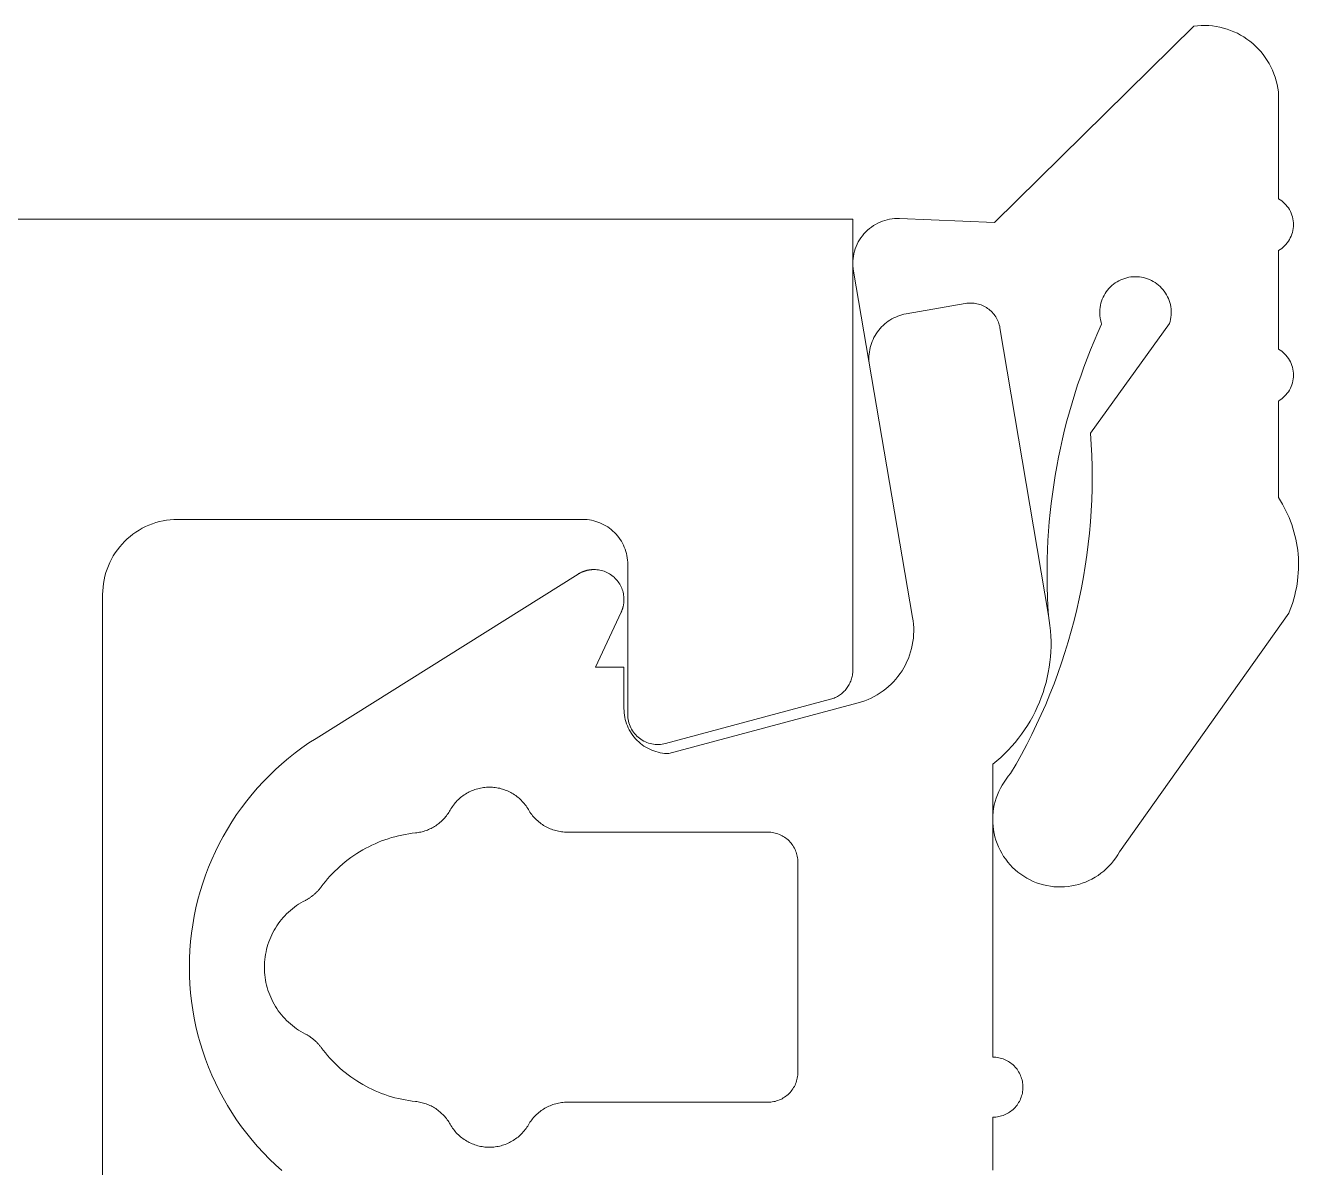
# Model space of a CAD drawing. Header units: centimetres. Extents: x 16433 to 114398, y -50094 to -12305.
# Drawn here: x 66730.488 to 66731.337, y -38603.289 to -38602.528 of the extents above; entities that cross this region are included whole.
import ezdxf

# ---------------------------------------------------------------- set-up
doc = ezdxf.new("R2010")
doc.units = ezdxf.units.CM
doc.header["$LTSCALE"] = 0.5
doc.layers.get('0').update_dxf_attribs({"linetype": 'CONTINUOUS'})
doc.layers.add('0-Coupe A.3', color=7, linetype='CONTINUOUS')

# ---------------------------------------------------------------- blocks, each defined once
blk = doc.blocks.new('Groupe-369-1')
at = {"color": 7, "linetype": 'Continuous', "lineweight": 5}
for points in [[(10405.46465, -46993.84793, 0), (10405.24136, -46992.66889, 0), (10405.53664, -46992.61297, 0), (10405.53745, -46992.61283, 0), (10405.53826, -46992.61273, 0), (10405.53907, -46992.61266, 0), (10405.53989, -46992.61262, 0), (10405.54071, -46992.61262, 0), (10405.54153, -46992.61265, 0), (10405.54234, -46992.61272, 0), (10405.54315, -46992.61281, 0), (10405.54396, -46992.61294, 0), (10405.54476, -46992.61311, 0), (10405.54556, -46992.6133, 0), (10405.54634, -46992.61353, 0), (10405.54712, -46992.61379, 0), (10405.54788, -46992.61409, 0), (10405.54863, -46992.61441, 0), (10405.54937, -46992.61476, 0), (10405.55009, -46992.61515, 0), (10405.5508, -46992.61556, 0), (10405.55149, -46992.616, 0), (10405.55216, -46992.61647, 0), (10405.55281, -46992.61696, 0), (10405.55344, -46992.61749, 0), (10405.55405, -46992.61803, 0), (10405.55463, -46992.61861, 0), (10405.55519, -46992.6192, 0), (10405.55573, -46992.61982, 0), (10405.55624, -46992.62046, 0), (10405.55672, -46992.62112, 0), (10405.55718, -46992.6218, 0), (10405.55761, -46992.62249, 0), (10405.55801, -46992.62321, 0), (10405.55838, -46992.62394, 0), (10405.60781, -46992.72653, 0), (10405.60827, -46992.72758, 0), (10405.60868, -46992.72865, 0), (10405.60903, -46992.72974, 0), (10405.60931, -46992.73085, 0), (10405.60953, -46992.73197, 0), (10405.60968, -46992.73311, 0), (10405.60977, -46992.73425, 0), (10405.60979, -46992.7354, 0), (10405.60974, -46992.73654, 0), (10405.60964, -46992.73768, 0), (10405.60946, -46992.73881, 0), (10405.60922, -46992.73993, 0), (10405.60892, -46992.74104, 0), (10405.60856, -46992.74212, 0), (10405.60813, -46992.74319, 0), (10405.60764, -46992.74422, 0), (10405.6071, -46992.74523, 0), (10405.6065, -46992.7462, 0), (10405.60584, -46992.74714, 0), (10405.60513, -46992.74804, 0), (10405.60437, -46992.7489, 0), (10405.60357, -46992.74971, 0), (10405.60271, -46992.75048, 0), (10405.60182, -46992.75119, 0), (10405.60088, -46992.75185, 0), (10405.59991, -46992.75246, 0), (10405.59891, -46992.75301, 0), (10405.59788, -46992.7535, 0), (10405.59682, -46992.75394, 0), (10405.59573, -46992.75431, 0), (10405.59463, -46992.75462, 0), (10405.59351, -46992.75486, 0), (10405.49526, -46992.77347, 0), (10405.49382, -46992.77378, 0), (10405.49239, -46992.77416, 0), (10405.49099, -46992.77461, 0), (10405.48961, -46992.77513, 0), (10405.48826, -46992.77571, 0), (10405.48694, -46992.77636, 0), (10405.48565, -46992.77707, 0), (10405.4844, -46992.77785, 0), (10405.48319, -46992.77869, 0), (10405.48202, -46992.77958, 0), (10405.4809, -46992.78053, 0), (10405.47982, -46992.78154, 0), (10405.4788, -46992.7826, 0), (10405.47782, -46992.7837, 0), (10405.47691, -46992.78485, 0), (10405.47605, -46992.78605, 0), (10405.47525, -46992.78729, 0), (10405.47451, -46992.78856, 0), (10405.47384, -46992.78987, 0), (10405.47323, -46992.79121, 0), (10405.47269, -46992.79258, 0), (10405.47221, -46992.79397, 0), (10405.47181, -46992.79539, 0), (10405.47147, -46992.79682, 0), (10405.47121, -46992.79827, 0), (10405.47101, -46992.79973, 0), (10405.47089, -46992.8012, 0), (10405.47084, -46992.80267, 0), (10405.47086, -46992.80414, 0), (10405.47096, -46992.80561, 0), (10405.47112, -46992.80708, 0), (10405.47136, -46992.80853, 0), (10405.5216, -46993.07381, 0), (10405.52212, -46993.07621, 0), (10405.52275, -46993.07858, 0), (10405.5235, -46993.08092, 0), (10405.52436, -46993.08322, 0), (10405.52533, -46993.08547, 0), (10405.52642, -46993.08767, 0), (10405.52761, -46993.08982, 0), (10405.5289, -46993.09191, 0), (10405.5303, -46993.09392, 0), (10405.53179, -46993.09587, 0), (10405.53337, -46993.09775, 0), (10405.53505, -46993.09954, 0), (10405.53681, -46993.10125, 0), (10405.53866, -46993.10287, 0), (10405.54058, -46993.10439, 0), (10405.54257, -46993.10583, 0), (10405.54463, -46993.10716, 0), (10405.54675, -46993.10839, 0), (10405.54894, -46993.10951, 0), (10405.55117, -46993.11053, 0), (10405.55345, -46993.11143, 0), (10405.55578, -46993.11222, 0), (10405.55813, -46993.1129, 0), (10405.56052, -46993.11346, 0), (10405.56294, -46993.1139, 0), (10405.56537, -46993.11422, 0), (10405.56782, -46993.11442, 0), (10405.57027, -46993.11451, 0), (10405.57272, -46993.11447, 0), (10405.57517, -46993.11431, 0), (10405.57761, -46993.11403, 0), (10405.58003, -46993.11364, 0), (10405.97496, -46993.03885, 0)], [(10405.47643, -46992.49165, 0), (10405.29414, -46992.55903, 0), (10405.29323, -46992.5594, 0), (10405.29234, -46992.55982, 0), (10405.29147, -46992.56027, 0), (10405.29062, -46992.56077, 0), (10405.2898, -46992.56131, 0), (10405.28901, -46992.56189, 0), (10405.28825, -46992.56251, 0), (10405.28752, -46992.56316, 0), (10405.28682, -46992.56385, 0), (10405.28615, -46992.56458, 0), (10405.28553, -46992.56533, 0), (10405.28494, -46992.56612, 0), (10405.28439, -46992.56693, 0), (10405.28388, -46992.56777, 0), (10405.28341, -46992.56863, 0), (10405.28298, -46992.56951, 0), (10405.2826, -46992.57042, 0), (10405.28226, -46992.57134, 0), (10405.28197, -46992.57228, 0), (10405.28173, -46992.57323, 0), (10405.28153, -46992.57419, 0), (10405.28138, -46992.57516, 0), (10405.28128, -46992.57614, 0), (10405.28122, -46992.57712, 0), (10405.28122, -46992.5781, 0), (10405.28126, -46992.57908, 0), (10405.28135, -46992.58006, 0), (10405.28149, -46992.58103, 0), (10405.28167, -46992.58199, 0), (10405.2819, -46992.58295, 0), (10405.28218, -46992.58389, 0), (10405.28251, -46992.58481, 0), (10405.29666, -46992.62224, 0), (10405.29721, -46992.62358, 0), (10405.29782, -46992.62489, 0), (10405.29849, -46992.62618, 0), (10405.29923, -46992.62743, 0), (10405.30002, -46992.62864, 0), (10405.30087, -46992.62981, 0), (10405.30178, -46992.63094, 0), (10405.30274, -46992.63203, 0), (10405.30375, -46992.63307, 0), (10405.30481, -46992.63406, 0), (10405.30591, -46992.63499, 0), (10405.30706, -46992.63587, 0), (10405.30826, -46992.6367, 0), (10405.30949, -46992.63746, 0), (10405.31075, -46992.63817, 0), (10405.31205, -46992.63881, 0), (10405.31338, -46992.63939, 0), (10405.31473, -46992.63991, 0), (10405.31611, -46992.64036, 0), (10405.31751, -46992.64074, 0), (10405.31892, -46992.64105, 0), (10405.32035, -46992.6413, 0), (10405.32179, -46992.64148, 0), (10405.32324, -46992.64158, 0), (10405.32468, -46992.64162, 0), (10405.32613, -46992.64159, 0), (10405.32758, -46992.64148, 0), (10405.32902, -46992.64131, 0), (10405.33045, -46992.64107, 0), (10405.33186, -46992.64076, 0), (10405.33326, -46992.64038, 0), (10405.33464, -46992.63993, 0)]]:
    blk.add_polyline3d(points, dxfattribs=at)
at = {"color": 9, "linetype": 'Continuous', "lineweight": 5, "true_color": 0xbbbbbb}
for points in [[(10405.27026, -46992.44857, 0), (10405.35197, -46992.48661, 0), (10405.35913, -46992.48477, 0), (10405.36633, -46992.48306, 0), (10405.37355, -46992.48149, 0), (10405.38081, -46992.48006, 0), (10405.38809, -46992.47877, 0), (10405.3954, -46992.47762, 0), (10405.40272, -46992.4766, 0), (10405.41007, -46992.47573, 0), (10405.41743, -46992.475, 0), (10405.4248, -46992.4744, 0), (10405.43218, -46992.47395, 0), (10405.43957, -46992.47364, 0), (10405.44696, -46992.47347, 0), (10405.45436, -46992.47344, 0), (10405.46175, -46992.47355, 0), (10405.46915, -46992.4738, 0), (10405.47653, -46992.47419, 0), (10405.48391, -46992.47472, 0), (10405.49127, -46992.4754, 0), (10405.49862, -46992.47621, 0), (10405.50596, -46992.47717, 0), (10405.51327, -46992.47826, 0), (10405.52056, -46992.47949, 0), (10405.52783, -46992.48086, 0), (10405.53507, -46992.48237, 0), (10405.54228, -46992.48402, 0), (10405.54946, -46992.4858, 0), (10405.5566, -46992.48772, 0), (10405.56371, -46992.48978, 0), (10405.57077, -46992.49197, 0), (10405.57779, -46992.49429, 0), (10405.58477, -46992.49675, 0), (10405.58682, -46992.49796, 0), (10405.58893, -46992.49906, 0), (10405.5911, -46992.50005, 0), (10405.59332, -46992.50092, 0), (10405.59558, -46992.50167, 0), (10405.59788, -46992.50231, 0), (10405.6002, -46992.50281, 0), (10405.60255, -46992.5032, 0), (10405.60492, -46992.50346, 0), (10405.6073, -46992.50359, 0), (10405.60968, -46992.5036, 0), (10405.61206, -46992.50348, 0), (10405.61444, -46992.50324, 0), (10405.61679, -46992.50287, 0), (10405.61912, -46992.50238, 0), (10405.62142, -46992.50176, 0), (10405.62369, -46992.50102, 0), (10405.62591, -46992.50017, 0), (10405.62809, -46992.4992, 0), (10405.63021, -46992.49811, 0), (10405.63227, -46992.49691, 0), (10405.63426, -46992.49561, 0), (10405.63618, -46992.4942, 0), (10405.63803, -46992.49269, 0), (10405.63979, -46992.49109, 0), (10405.64147, -46992.48939, 0), (10405.64305, -46992.48761, 0), (10405.64454, -46992.48575, 0), (10405.64592, -46992.48381, 0), (10405.6472, -46992.4818, 0), (10405.64838, -46992.47973, 0), (10405.64944, -46992.4776, 0), (10405.65038, -46992.47541, 0), (10405.65121, -46992.47318, 0), (10405.65193, -46992.4709, 0), (10405.65251, -46992.46859, 0), (10405.65298, -46992.46626, 0), (10405.65332, -46992.4639, 0), (10405.65354, -46992.46153, 0), (10405.65363, -46992.45914, 0), (10405.65359, -46992.45676, 0), (10405.65343, -46992.45439, 0), (10405.65314, -46992.45202, 0), (10405.65273, -46992.44967, 0), (10405.6522, -46992.44735, 0), (10405.65154, -46992.44506, 0), (10405.65076, -46992.44281, 0), (10405.64986, -46992.4406, 0), (10405.64885, -46992.43844, 0), (10405.64773, -46992.43634, 0), (10405.64649, -46992.43431, 0), (10405.64515, -46992.43234, 0), (10405.64371, -46992.43044, 0), (10405.64217, -46992.42862, 0), (10405.64053, -46992.42689, 0), (10405.63881, -46992.42525, 0), (10405.637, -46992.4237, 0), (10405.63511, -46992.42224, 0), (10405.63314, -46992.42089, 0), (10405.63111, -46992.41965, 0), (10405.62902, -46992.41852, 0), (10405.62686, -46992.41749, 0), (10405.62466, -46992.41659, 0), (10405.62241, -46992.4158, 0), (10405.44515, -46992.33455, 0), (10405.44268, -46992.33405, 0), (10405.44021, -46992.33363, 0), (10405.43772, -46992.33328, 0), (10405.43522, -46992.33301, 0), (10405.43271, -46992.33282, 0), (10405.4302, -46992.3327, 0), (10405.42769, -46992.33266, 0), (10405.42517, -46992.3327, 0), (10405.42266, -46992.33281, 0), (10405.42016, -46992.33301, 0), (10405.41766, -46992.33327, 0), (10405.41517, -46992.33362, 0), (10405.41269, -46992.33404, 0), (10405.41023, -46992.33454, 0), (10405.40778, -46992.33511, 0), (10405.40535, -46992.33576, 0), (10405.40294, -46992.33648, 0), (10405.40056, -46992.33728, 0), (10405.3982, -46992.33814, 0), (10405.39587, -46992.33908, 0), (10405.39357, -46992.3401, 0), (10405.3913, -46992.34118, 0), (10405.38907, -46992.34233, 0), (10405.38687, -46992.34355, 0), (10405.38471, -46992.34483, 0), (10405.38259, -46992.34618, 0), (10405.38051, -46992.3476, 0), (10405.37848, -46992.34908, 0), (10405.37649, -46992.35062, 0), (10405.37455, -46992.35222, 0), (10405.37267, -46992.35388, 0), (10405.37083, -46992.35559, 0), (10405.30756, -46992.36758, 0), (10405.30667, -46992.36662, 0), (10405.30573, -46992.36572, 0), (10405.30472, -46992.36488, 0), (10405.30367, -46992.36411, 0), (10405.30256, -46992.36341, 0), (10405.30141, -46992.36278, 0), (10405.30023, -46992.36223, 0), (10405.299, -46992.36175, 0), (10405.29776, -46992.36136, 0), (10405.29648, -46992.36105, 0), (10405.29519, -46992.36083, 0), (10405.29389, -46992.36069, 0), (10405.29259, -46992.36064, 0), (10405.29128, -46992.36067, 0), (10405.28997, -46992.36078, 0), (10405.28868, -46992.36098, 0), (10405.2874, -46992.36127, 0), (10405.28615, -46992.36164, 0), (10405.28492, -46992.36209, 0), (10405.28372, -46992.36262, 0), (10405.28256, -46992.36322, 0), (10405.28144, -46992.36391, 0), (10405.28037, -46992.36466, 0), (10405.27935, -46992.36548, 0), (10405.27839, -46992.36637, 0), (10405.27749, -46992.36731, 0), (10405.27665, -46992.36832, 0), (10405.27588, -46992.36937, 0), (10405.27518, -46992.37048, 0), (10405.27455, -46992.37163, 0), (10405.274, -46992.37281, 0), (10405.27352, -46992.37403, 0), (10405.20908, -46992.38625, 0), (10405.20819, -46992.38529, 0), (10405.20725, -46992.38438, 0), (10405.20624, -46992.38354, 0), (10405.20519, -46992.38277, 0), (10405.20408, -46992.38207, 0), (10405.20293, -46992.38144, 0), (10405.20175, -46992.38089, 0), (10405.20052, -46992.38042, 0), (10405.19928, -46992.38003, 0), (10405.198, -46992.37972, 0), (10405.19671, -46992.3795, 0), (10405.19541, -46992.37936, 0), (10405.19411, -46992.3793, 0), (10405.1928, -46992.37933, 0), (10405.19149, -46992.37945, 0), (10405.1902, -46992.37965, 0), (10405.18892, -46992.37994, 0), (10405.18767, -46992.3803, 0), (10405.18644, -46992.38075, 0), (10405.18524, -46992.38128, 0), (10405.18408, -46992.38189, 0), (10405.18296, -46992.38257, 0), (10405.18189, -46992.38332, 0), (10405.18087, -46992.38414, 0), (10405.17991, -46992.38503, 0), (10405.17901, -46992.38598, 0), (10405.17817, -46992.38698, 0), (10405.1774, -46992.38804, 0), (10405.1767, -46992.38914, 0), (10405.17607, -46992.39029, 0), (10405.17552, -46992.39148, 0), (10405.17505, -46992.3927, 0), (10405.10506, -46992.40596, 0), (10405.10271, -46992.40676, 0), (10405.1004, -46992.40768, 0), (10405.09814, -46992.40871, 0), (10405.09594, -46992.40985, 0), (10405.0938, -46992.41109, 0), (10405.09171, -46992.41245, 0), (10405.0897, -46992.4139, 0), (10405.08777, -46992.41545, 0), (10405.08591, -46992.4171, 0), (10405.08414, -46992.41883, 0), (10405.08245, -46992.42065, 0), (10405.08086, -46992.42256, 0), (10405.07936, -46992.42454, 0), (10405.07797, -46992.42659, 0), (10405.07668, -46992.42871, 0), (10405.07549, -46992.43089, 0), (10405.07441, -46992.43312, 0), (10405.07345, -46992.43541, 0), (10405.0726, -46992.43774, 0), (10405.07187, -46992.44011, 0), (10405.07125, -46992.44252, 0), (10405.07076, -46992.44495, 0), (10405.07039, -46992.4474, 0), (10405.07014, -46992.44987, 0), (10405.07001, -46992.45235, 0), (10405.07, -46992.45483, 0), (10405.07012, -46992.45731, 0), (10405.07036, -46992.45978, 0), (10405.07073, -46992.46223, 0), (10405.07121, -46992.46467, 0), (10405.07182, -46992.46707, 0), (10405.07254, -46992.46945, 0), (10405.22592, -46992.57577, 0), (10405.23505, -46992.63829, 0), (10405.23534, -46992.63994, 0), (10405.23571, -46992.64157, 0), (10405.23618, -46992.64317, 0), (10405.23674, -46992.64475, 0), (10405.23738, -46992.64629, 0), (10405.23811, -46992.64779, 0), (10405.23892, -46992.64925, 0), (10405.23982, -46992.65066, 0), (10405.24078, -46992.65203, 0), (10405.24183, -46992.65333, 0), (10405.24294, -46992.65458, 0), (10405.24412, -46992.65576, 0), (10405.24537, -46992.65687, 0), (10405.24667, -46992.65791, 0), (10405.24803, -46992.65888, 0), (10405.24945, -46992.65977, 0), (10405.25091, -46992.66059, 0), (10405.25241, -46992.66131, 0), (10405.25395, -46992.66196, 0), (10405.25553, -46992.66251, 0), (10405.25713, -46992.66298, 0), (10405.25876, -46992.66336, 0), (10405.26041, -46992.66365, 0), (10405.26207, -46992.66384, 0), (10405.26373, -46992.66394, 0), (10405.26541, -46992.66395, 0), (10405.26707, -46992.66387, 0), (10405.26874, -46992.66369, 0), (10405.27038, -46992.66342, 0), (10405.27202, -46992.66306, 0), (10405.27363, -46992.66261, 0), (10405.27521, -46992.66207, 0), (10405.49462, -46992.58034, 0), (10405.49681, -46992.57957, 0), (10405.49903, -46992.5789, 0), (10405.50128, -46992.57834, 0), (10405.50355, -46992.57788, 0), (10405.50584, -46992.57753, 0), (10405.50814, -46992.57728, 0), (10405.51046, -46992.57714, 0), (10405.51278, -46992.57711, 0), (10405.51509, -46992.57718, 0), (10405.5174, -46992.57736, 0), (10405.5197, -46992.57765, 0), (10405.52199, -46992.57805, 0), (10405.52425, -46992.57855, 0), (10405.52649, -46992.57916, 0), (10405.52869, -46992.57986, 0), (10405.53087, -46992.58067, 0), (10405.533, -46992.58158, 0), (10405.53508, -46992.58259, 0), (10405.53712, -46992.58369, 0), (10405.53911, -46992.58489, 0), (10405.54104, -46992.58618, 0), (10405.5429, -46992.58755, 0), (10405.5447, -46992.58901, 0), (10405.54643, -46992.59055, 0), (10405.54809, -46992.59217, 0), (10405.54967, -46992.59387, 0), (10405.55117, -46992.59564, 0), (10405.55259, -46992.59747, 0), (10405.55392, -46992.59937, 0), (10405.55516, -46992.60133, 0), (10405.55631, -46992.60334, 0), (10405.55736, -46992.6054, 0), (10405.61402, -46992.723, 0), (10405.61425, -46992.72445, 0), (10405.61442, -46992.72592, 0), (10405.61452, -46992.72738, 0), (10405.61454, -46992.72886, 0), (10405.61449, -46992.73033, 0), (10405.61437, -46992.7318, 0), (10405.61417, -46992.73326, 0), (10405.61391, -46992.7347, 0), (10405.61357, -46992.73614, 0), (10405.61317, -46992.73755, 0), (10405.61269, -46992.73895, 0), (10405.61215, -46992.74032, 0), (10405.61154, -46992.74166, 0), (10405.61087, -46992.74297, 0), (10405.61013, -46992.74424, 0), (10405.60933, -46992.74548, 0), (10405.60847, -46992.74667, 0), (10405.60755, -46992.74783, 0), (10405.60658, -46992.74893, 0), (10405.60556, -46992.74999, 0), (10405.60448, -46992.75099, 0), (10405.60336, -46992.75195, 0), (10405.60219, -46992.75284, 0), (10405.60098, -46992.75368, 0), (10405.59973, -46992.75445, 0), (10405.59844, -46992.75517, 0), (10405.59712, -46992.75582, 0), (10405.59576, -46992.7564, 0), (10405.59439, -46992.75692, 0), (10405.59298, -46992.75737, 0), (10405.59156, -46992.75775, 0), (10405.59012, -46992.75806, 0), (10405.56296, -46992.7632, 0), (10405.56649, -46992.78179, 0), (10405.52739, -46992.77185, 0), (10405.52712, -46992.77178, 0), (10405.52686, -46992.77172, 0), (10405.52659, -46992.77166, 0), (10405.52632, -46992.7716, 0), (10405.52606, -46992.77155, 0), (10405.52579, -46992.77151, 0), (10405.52552, -46992.77146, 0), (10405.52525, -46992.77142, 0), (10405.52498, -46992.77139, 0), (10405.52471, -46992.77135, 0), (10405.52444, -46992.77133, 0), (10405.52416, -46992.7713, 0), (10405.52389, -46992.77128, 0), (10405.52362, -46992.77126, 0), (10405.52335, -46992.77125, 0), (10405.52308, -46992.77124, 0), (10405.5228, -46992.77123, 0), (10405.52253, -46992.77123, 0), (10405.52226, -46992.77123, 0), (10405.52199, -46992.77123, 0), (10405.52171, -46992.77124, 0), (10405.52144, -46992.77125, 0), (10405.52117, -46992.77127, 0), (10405.5209, -46992.77129, 0), (10405.52062, -46992.77131, 0), (10405.52035, -46992.77134, 0), (10405.52008, -46992.77137, 0), (10405.51981, -46992.7714, 0), (10405.51954, -46992.77144, 0), (10405.51927, -46992.77148, 0), (10405.519, -46992.77153, 0), (10405.51873, -46992.77158, 0), (10405.51777, -46992.77178, 0), (10405.51683, -46992.77204, 0), (10405.51589, -46992.77234, 0), (10405.51497, -46992.77268, 0), (10405.51407, -46992.77307, 0), (10405.51319, -46992.7735, 0), (10405.51233, -46992.77398, 0), (10405.5115, -46992.7745, 0), (10405.51069, -46992.77505, 0), (10405.50991, -46992.77565, 0), (10405.50916, -46992.77629, 0), (10405.50844, -46992.77696, 0), (10405.50776, -46992.77766, 0), (10405.50711, -46992.7784, 0), (10405.5065, -46992.77917, 0), (10405.50593, -46992.77996, 0), (10405.5054, -46992.78079, 0), (10405.5049, -46992.78164, 0), (10405.50446, -46992.78251, 0), (10405.50405, -46992.7834, 0), (10405.50369, -46992.78432, 0), (10405.50337, -46992.78525, 0), (10405.5031, -46992.78619, 0), (10405.50288, -46992.78715, 0), (10405.5027, -46992.78811, 0), (10405.50257, -46992.78908, 0), (10405.50249, -46992.79006, 0), (10405.50246, -46992.79104, 0), (10405.50247, -46992.79203, 0), (10405.50253, -46992.793, 0), (10405.50265, -46992.79398, 0), (10405.50281, -46992.79495, 0), (10405.50287, -46992.79529, 0), (10405.50295, -46992.79563, 0), (10405.50303, -46992.79597, 0), (10405.50311, -46992.79631, 0), (10405.50321, -46992.79665, 0), (10405.5033, -46992.79699, 0), (10405.50341, -46992.79732, 0), (10405.50352, -46992.79765, 0), (10405.50363, -46992.79798, 0), (10405.50375, -46992.79831, 0), (10405.50388, -46992.79864, 0), (10405.50401, -46992.79896, 0), (10405.50415, -46992.79928, 0), (10405.50429, -46992.7996, 0), (10405.50444, -46992.79992, 0), (10405.5046, -46992.80023, 0), (10405.50476, -46992.80054, 0), (10405.50492, -46992.80085, 0), (10405.50509, -46992.80116, 0), (10405.50527, -46992.80146, 0), (10405.50545, -46992.80176, 0), (10405.50564, -46992.80205, 0), (10405.50583, -46992.80235, 0), (10405.50603, -46992.80264, 0), (10405.50623, -46992.80292, 0), (10405.50644, -46992.8032, 0), (10405.50665, -46992.80348, 0), (10405.50687, -46992.80376, 0), (10405.50709, -46992.80403, 0), (10405.50731, -46992.80429, 0), (10405.50755, -46992.80456, 0), (10405.50778, -46992.80482, 0), (10405.6478, -46992.95604, 0), (10405.65173, -46992.96015, 0), (10405.65579, -46992.96413, 0), (10405.65997, -46992.96799, 0), (10405.66427, -46992.97171, 0), (10405.66868, -46992.97529, 0), (10405.67321, -46992.97873, 0), (10405.67784, -46992.98203, 0), (10405.68258, -46992.98518, 0), (10405.68741, -46992.98818, 0), (10405.69234, -46992.99102, 0), (10405.69735, -46992.99371, 0), (10405.70244, -46992.99623, 0), (10405.70761, -46992.9986, 0), (10405.71286, -46993.0008, 0), (10405.71817, -46993.00283, 0), (10405.72354, -46993.0047, 0), (10405.72897, -46993.00639, 0), (10405.73445, -46993.00791, 0), (10405.73997, -46993.00926, 0), (10405.74554, -46993.01043, 0), (10405.75114, -46993.01143, 0), (10405.75676, -46993.01225, 0), (10405.76241, -46993.01289, 0), (10405.76808, -46993.01335, 0), (10405.77376, -46993.01364, 0), (10405.77945, -46993.01374, 0), (10405.78513, -46993.01366, 0), (10405.79081, -46993.01341, 0), (10405.79648, -46993.01297, 0), (10405.80214, -46993.01236, 0), (10405.80777, -46993.01157, 0), (10405.81337, -46993.0106, 0), (10405.81894, -46993.00945, 0), (10405.82447, -46993.00813, 0), (10405.82996, -46993.00663, 0), (10405.83539, -46993.00497, 0), (10405.84078, -46993.00313, 0), (10405.8461, -46993.00112, 0), (10405.85135, -46992.99894, 0), (10405.85653, -46992.9966, 0), (10405.86164, -46992.9941, 0), (10405.86666, -46992.99144, 0), (10405.8716, -46992.98862, 0), (10405.87645, -46992.98564, 0), (10405.8812, -46992.98252, 0), (10405.88585, -46992.97924, 0), (10405.89039, -46992.97582, 0), (10405.89482, -46992.97226, 0), (10405.89914, -46992.96856, 0), (10405.90334, -46992.96473, 0), (10405.90742, -46992.96076, 0), (10405.91137, -46992.95667, 0), (10405.91518, -46992.95245, 0), (10405.91886, -46992.94812, 0), (10405.92241, -46992.94367, 0), (10405.92581, -46992.93912, 0), (10405.92907, -46992.93445, 0), (10405.93217, -46992.92969, 0), (10405.93513, -46992.92483, 0)], [(10405.84664, -46992.45919, 0), (10405.81195, -46992.46576, 0), (10405.81174, -46992.4648, 0), (10405.81149, -46992.46385, 0), (10405.81119, -46992.46291, 0), (10405.81084, -46992.462, 0), (10405.81045, -46992.46109, 0), (10405.81002, -46992.46021, 0), (10405.80954, -46992.45936, 0), (10405.80903, -46992.45852, 0), (10405.80847, -46992.45771, 0), (10405.80787, -46992.45693, 0), (10405.80724, -46992.45619, 0), (10405.80657, -46992.45547, 0), (10405.80586, -46992.45478, 0), (10405.80512, -46992.45414, 0), (10405.80436, -46992.45353, 0), (10405.80356, -46992.45295, 0), (10405.80273, -46992.45242, 0), (10405.80188, -46992.45193, 0), (10405.80101, -46992.45148, 0), (10405.80012, -46992.45107, 0), (10405.79921, -46992.45071, 0), (10405.79828, -46992.45039, 0), (10405.79733, -46992.45012, 0), (10405.79638, -46992.4499, 0), (10405.79541, -46992.44972, 0), (10405.79444, -46992.44959, 0), (10405.79346, -46992.44951, 0), (10405.79248, -46992.44948, 0), (10405.7915, -46992.4495, 0), (10405.79052, -46992.44956, 0), (10405.78954, -46992.44967, 0), (10405.78857, -46992.44983, 0), (10405.78761, -46992.45004, 0), (10405.78666, -46992.45029, 0), (10405.78573, -46992.45059, 0), (10405.78481, -46992.45093, 0), (10405.78391, -46992.45132, 0), (10405.78303, -46992.45176, 0), (10405.78217, -46992.45223, 0), (10405.78134, -46992.45275, 0), (10405.78053, -46992.45331, 0), (10405.77975, -46992.4539, 0), (10405.779, -46992.45454, 0), (10405.77828, -46992.45521, 0), (10405.7776, -46992.45591, 0), (10405.77695, -46992.45665, 0), (10405.77634, -46992.45742, 0), (10405.77577, -46992.45822, 0), (10405.77524, -46992.45904, 0), (10405.77474, -46992.45989, 0), (10405.77429, -46992.46076, 0), (10405.77389, -46992.46166, 0), (10405.77353, -46992.46257, 0), (10405.77321, -46992.4635, 0), (10405.77294, -46992.46444, 0), (10405.77272, -46992.4654, 0), (10405.77254, -46992.46636, 0), (10405.77241, -46992.46734, 0), (10405.77233, -46992.46831, 0), (10405.7723, -46992.4693, 0), (10405.77231, -46992.47028, 0), (10405.77237, -46992.47126, 0), (10405.77248, -46992.47223, 0), (10405.77264, -46992.4732, 0), (10405.58078, -46992.50954, 0), (10405.5781, -46992.50731, 0), (10405.57536, -46992.50519, 0), (10405.57254, -46992.50315, 0), (10405.56966, -46992.50121, 0), (10405.56671, -46992.49937, 0), (10405.5637, -46992.49763, 0), (10405.56064, -46992.49599, 0), (10405.55752, -46992.49446, 0), (10405.55435, -46992.49303, 0), (10405.55114, -46992.49171, 0), (10405.54788, -46992.4905, 0), (10405.54458, -46992.4894, 0), (10405.54125, -46992.48841, 0), (10405.53789, -46992.48754, 0), (10405.5345, -46992.48678, 0), (10405.53108, -46992.48613, 0), (10405.52765, -46992.4856, 0), (10405.5242, -46992.48519, 0), (10405.52074, -46992.4849, 0), (10405.51726, -46992.48472, 0), (10405.51379, -46992.48465, 0), (10405.51032, -46992.48471, 0), (10405.50684, -46992.48488, 0), (10405.50338, -46992.48517, 0), (10405.49993, -46992.48558, 0), (10405.4965, -46992.4861, 0), (10405.49308, -46992.48674, 0), (10405.48969, -46992.4875, 0), (10405.48632, -46992.48837, 0), (10405.48299, -46992.48935, 0), (10405.47969, -46992.49044, 0), (10405.47643, -46992.49165, 0), (10405.47039, -46992.49318, 0), (10405.46433, -46992.49461, 0), (10405.45824, -46992.49595, 0), (10405.45213, -46992.4972, 0), (10405.44601, -46992.49835, 0), (10405.43987, -46992.4994, 0), (10405.43371, -46992.50036, 0), (10405.42754, -46992.50122, 0), (10405.42135, -46992.50199, 0), (10405.41516, -46992.50266, 0), (10405.40895, -46992.50323, 0), (10405.40274, -46992.50371, 0), (10405.39652, -46992.50409, 0), (10405.39029, -46992.50437, 0), (10405.38406, -46992.50455, 0), (10405.37783, -46992.50464, 0), (10405.3716, -46992.50463, 0), (10405.36537, -46992.50453, 0), (10405.35914, -46992.50433, 0), (10405.35292, -46992.50403, 0), (10405.3467, -46992.50363, 0), (10405.34049, -46992.50314, 0), (10405.33428, -46992.50255, 0), (10405.32809, -46992.50186, 0), (10405.32191, -46992.50108, 0), (10405.31574, -46992.5002, 0), (10405.30958, -46992.49922, 0), (10405.30344, -46992.49815, 0), (10405.29732, -46992.49698, 0), (10405.29122, -46992.49572, 0), (10405.28514, -46992.49436, 0), (10405.27908, -46992.49291, 0), (10405.27783, -46992.49357, 0), (10405.27655, -46992.49416, 0), (10405.27524, -46992.49467, 0), (10405.2739, -46992.4951, 0), (10405.27253, -46992.49545, 0), (10405.27115, -46992.49572, 0), (10405.26975, -46992.49591, 0), (10405.26835, -46992.49601, 0), (10405.26694, -46992.49603, 0), (10405.26553, -46992.49597, 0), (10405.26413, -46992.49583, 0), (10405.26274, -46992.4956, 0), (10405.26137, -46992.49529, 0), (10405.26001, -46992.4949, 0), (10405.25869, -46992.49443, 0), (10405.25739, -46992.49388, 0), (10405.25612, -46992.49326, 0), (10405.2549, -46992.49256, 0), (10405.25372, -46992.4918, 0), (10405.25258, -46992.49096, 0), (10405.2515, -46992.49006, 0), (10405.25047, -46992.4891, 0), (10405.24951, -46992.48807, 0), (10405.2486, -46992.48699, 0), (10405.24776, -46992.48586, 0), (10405.24699, -46992.48469, 0), (10405.24628, -46992.48346, 0), (10405.24566, -46992.4822, 0), (10405.2451, -46992.48091, 0), (10405.24463, -46992.47958, 0), (10405.24423, -46992.47823, 0), (10405.24392, -46992.47686, 0), (10405.24368, -46992.47547, 0), (10405.24353, -46992.47407, 0), (10405.24346, -46992.47266, 0), (10405.24348, -46992.47125, 0), (10405.24358, -46992.46985, 0), (10405.24376, -46992.46845, 0), (10405.24402, -46992.46707, 0), (10405.24437, -46992.4657, 0), (10405.24479, -46992.46436, 0), (10405.24529, -46992.46304, 0), (10405.24587, -46992.46176, 0), (10405.24653, -46992.46051, 0), (10405.24726, -46992.45931, 0), (10405.24805, -46992.45815, 0), (10405.24892, -46992.45703, 0), (10405.24985, -46992.45597, 0), (10405.25084, -46992.45497, 0), (10405.25189, -46992.45403, 0), (10405.25299, -46992.45315, 0), (10405.25414, -46992.45234, 0), (10405.25534, -46992.4516, 0), (10405.25657, -46992.45093, 0), (10405.25785, -46992.45033, 0), (10405.25916, -46992.44981, 0), (10405.2605, -46992.44937, 0), (10405.26186, -46992.44901, 0), (10405.26324, -46992.44873, 0), (10405.26464, -46992.44853, 0), (10405.26604, -46992.44842, 0), (10405.26745, -46992.44839, 0), (10405.26885, -46992.44844, 0), (10405.27026, -46992.44857, 0)], [(10405.75523, -46992.94295, 0), (10405.75496, -46992.94261, 0), (10405.75469, -46992.94227, 0), (10405.75441, -46992.94194, 0), (10405.75412, -46992.94161, 0), (10405.75384, -46992.94128, 0), (10405.75354, -46992.94096, 0), (10405.75325, -46992.94065, 0), (10405.75295, -46992.94033, 0), (10405.75264, -46992.94003, 0), (10405.75233, -46992.93972, 0), (10405.75201, -46992.93942, 0), (10405.7517, -46992.93913, 0), (10405.75137, -46992.93884, 0), (10405.75104, -46992.93855, 0), (10405.75071, -46992.93827, 0), (10405.75038, -46992.938, 0), (10405.75004, -46992.93773, 0), (10405.74969, -46992.93746, 0), (10405.74935, -46992.9372, 0), (10405.749, -46992.93694, 0), (10405.74864, -46992.93669, 0), (10405.74828, -46992.93645, 0), (10405.74792, -46992.93621, 0), (10405.74756, -46992.93597, 0), (10405.74719, -46992.93574, 0), (10405.74682, -46992.93552, 0), (10405.74644, -46992.9353, 0), (10405.74606, -46992.93509, 0), (10405.74568, -46992.93488, 0), (10405.7453, -46992.93468, 0), (10405.74491, -46992.93448, 0), (10405.74452, -46992.93429, 0), (10405.74243, -46992.93325, 0), (10405.74037, -46992.93215, 0), (10405.73833, -46992.93101, 0), (10405.73633, -46992.92981, 0), (10405.73436, -46992.92856, 0), (10405.73242, -46992.92725, 0), (10405.73051, -46992.9259, 0), (10405.72865, -46992.9245, 0), (10405.72681, -46992.92305, 0), (10405.72502, -46992.92156, 0), (10405.72327, -46992.92001, 0), (10405.72155, -46992.91843, 0), (10405.71988, -46992.9168, 0), (10405.71825, -46992.91512, 0), (10405.71667, -46992.91341, 0), (10405.71513, -46992.91165, 0), (10405.71364, -46992.90986, 0), (10405.71219, -46992.90802, 0), (10405.71079, -46992.90615, 0), (10405.70944, -46992.90425, 0), (10405.70814, -46992.90231, 0), (10405.70689, -46992.90034, 0), (10405.7057, -46992.89833, 0), (10405.70455, -46992.8963, 0), (10405.70346, -46992.89423, 0), (10405.70242, -46992.89214, 0), (10405.70144, -46992.89002, 0), (10405.70051, -46992.88788, 0), (10405.69964, -46992.88571, 0), (10405.69883, -46992.88352, 0), (10405.69807, -46992.88131, 0), (10405.69737, -46992.87909, 0), (10405.6971, -46992.87823, 0), (10405.6968, -46992.87739, 0), (10405.69648, -46992.87655, 0), (10405.69613, -46992.87573, 0), (10405.69576, -46992.87491, 0), (10405.69537, -46992.87411, 0), (10405.69495, -46992.87332, 0), (10405.69451, -46992.87254, 0), (10405.69405, -46992.87177, 0), (10405.69356, -46992.87102, 0), (10405.69305, -46992.87028, 0), (10405.69252, -46992.86956, 0), (10405.69197, -46992.86886, 0), (10405.69139, -46992.86817, 0), (10405.6908, -46992.8675, 0), (10405.69019, -46992.86685, 0), (10405.68955, -46992.86621, 0), (10405.6889, -46992.8656, 0), (10405.68823, -46992.865, 0), (10405.68755, -46992.86443, 0), (10405.68684, -46992.86387, 0), (10405.68612, -46992.86334, 0), (10405.68539, -46992.86283, 0), (10405.68464, -46992.86234, 0), (10405.68387, -46992.86188, 0), (10405.68309, -46992.86143, 0), (10405.6823, -46992.86101, 0), (10405.6815, -46992.86062, 0), (10405.68069, -46992.86024, 0), (10405.67986, -46992.8599, 0), (10405.67903, -46992.85957, 0), (10405.67818, -46992.85928, 0), (10405.67724, -46992.85895, 0), (10405.67632, -46992.85858, 0), (10405.67541, -46992.85819, 0), (10405.67451, -46992.85777, 0), (10405.67362, -46992.85731, 0), (10405.67275, -46992.85683, 0), (10405.6719, -46992.85632, 0), (10405.67107, -46992.85578, 0), (10405.67025, -46992.85522, 0), (10405.66945, -46992.85463, 0), (10405.66867, -46992.85401, 0), (10405.66792, -46992.85337, 0), (10405.66718, -46992.8527, 0), (10405.66647, -46992.85201, 0), (10405.66578, -46992.85129, 0), (10405.66512, -46992.85055, 0), (10405.66448, -46992.84979, 0), (10405.66386, -46992.84901, 0), (10405.66327, -46992.84821, 0), (10405.66271, -46992.84739, 0), (10405.66218, -46992.84655, 0), (10405.66167, -46992.8457, 0), (10405.66119, -46992.84483, 0), (10405.66074, -46992.84394, 0), (10405.66032, -46992.84304, 0), (10405.65993, -46992.84213, 0), (10405.65958, -46992.8412, 0), (10405.65925, -46992.84026, 0), (10405.65895, -46992.83932, 0), (10405.65869, -46992.83836, 0), (10405.65845, -46992.83739, 0), (10405.65825, -46992.83642, 0), (10405.65809, -46992.83545, 0), (10405.65795, -46992.83448, 0), (10405.65785, -46992.8335, 0), (10405.65778, -46992.83252, 0), (10405.65774, -46992.83154, 0), (10405.65773, -46992.83056, 0), (10405.65775, -46992.82958, 0), (10405.65781, -46992.8286, 0), (10405.6579, -46992.82762, 0), (10405.65802, -46992.82665, 0), (10405.65817, -46992.82568, 0), (10405.65836, -46992.82471, 0), (10405.65858, -46992.82376, 0), (10405.65882, -46992.82281, 0), (10405.6591, -46992.82186, 0), (10405.65941, -46992.82093, 0), (10405.65975, -46992.82001, 0), (10405.66012, -46992.8191, 0), (10405.66052, -46992.8182, 0), (10405.66094, -46992.81732, 0), (10405.6614, -46992.81645, 0), (10405.66189, -46992.8156, 0), (10405.6624, -46992.81476, 0), (10405.66294, -46992.81394, 0), (10405.6635, -46992.81314, 0), (10405.6641, -46992.81236, 0), (10405.66471, -46992.81159, 0), (10405.66536, -46992.81085, 0), (10405.66602, -46992.81013, 0), (10405.66671, -46992.80943, 0), (10405.66742, -46992.80875, 0), (10405.66816, -46992.8081, 0), (10405.66889, -46992.80745, 0), (10405.6696, -46992.80677, 0), (10405.67029, -46992.80607, 0), (10405.67096, -46992.80535, 0), (10405.6716, -46992.80461, 0), (10405.67222, -46992.80385, 0), (10405.67281, -46992.80306, 0), (10405.67337, -46992.80226, 0), (10405.67391, -46992.80144, 0), (10405.67443, -46992.8006, 0), (10405.67491, -46992.79975, 0), (10405.67537, -46992.79888, 0), (10405.67579, -46992.798, 0), (10405.67619, -46992.7971, 0), (10405.67656, -46992.79619, 0), (10405.6769, -46992.79527, 0), (10405.67721, -46992.79434, 0), (10405.67749, -46992.7934, 0), (10405.67774, -46992.79245, 0), (10405.67795, -46992.79149, 0), (10405.67814, -46992.79052, 0), (10405.67829, -46992.78955, 0), (10405.67841, -46992.78858, 0), (10405.6785, -46992.7876, 0), (10405.67856, -46992.78662, 0), (10405.67858, -46992.78564, 0), (10405.67858, -46992.78466, 0), (10405.67854, -46992.78368, 0), (10405.67846, -46992.7827, 0), (10405.67836, -46992.78172, 0), (10405.67823, -46992.78075, 0), (10405.67806, -46992.77978, 0), (10405.6532, -46992.64849, 0), (10405.65304, -46992.64752, 0), (10405.65292, -46992.64654, 0), (10405.65286, -46992.64556, 0), (10405.65285, -46992.64458, 0), (10405.65288, -46992.6436, 0), (10405.65296, -46992.64262, 0), (10405.65309, -46992.64165, 0), (10405.65327, -46992.64068, 0), (10405.65349, -46992.63973, 0), (10405.65376, -46992.63879, 0), (10405.65408, -46992.63786, 0), (10405.65444, -46992.63694, 0), (10405.65485, -46992.63605, 0), (10405.65529, -46992.63518, 0), (10405.65579, -46992.63433, 0), (10405.65632, -46992.6335, 0), (10405.65689, -46992.63271, 0), (10405.6575, -46992.63194, 0), (10405.65815, -46992.6312, 0), (10405.65883, -46992.6305, 0), (10405.65955, -46992.62982, 0), (10405.6603, -46992.62919, 0), (10405.66108, -46992.62859, 0), (10405.66189, -46992.62804, 0), (10405.66272, -46992.62752, 0), (10405.66358, -46992.62704, 0), (10405.66446, -46992.62661, 0), (10405.66536, -46992.62622, 0), (10405.66628, -46992.62587, 0), (10405.66722, -46992.62558, 0), (10405.66816, -46992.62532, 0), (10405.66912, -46992.62512, 0), (10405.80668, -46992.59907, 0), (10405.80765, -46992.59891, 0), (10405.80862, -46992.5988, 0), (10405.8096, -46992.59873, 0), (10405.81058, -46992.59872, 0), (10405.81157, -46992.59875, 0), (10405.81254, -46992.59883, 0), (10405.81352, -46992.59896, 0), (10405.81448, -46992.59914, 0), (10405.81544, -46992.59936, 0), (10405.81638, -46992.59963, 0), (10405.81731, -46992.59995, 0), (10405.81822, -46992.60031, 0), (10405.81912, -46992.60072, 0), (10405.81999, -46992.60117, 0), (10405.82084, -46992.60166, 0), (10405.82166, -46992.60219, 0), (10405.82246, -46992.60276, 0), (10405.82323, -46992.60337, 0), (10405.82397, -46992.60402, 0), (10405.82467, -46992.60471, 0), (10405.82534, -46992.60542, 0), (10405.82598, -46992.60617, 0), (10405.82657, -46992.60695, 0), (10405.82713, -46992.60776, 0), (10405.82765, -46992.60859, 0), (10405.82813, -46992.60945, 0), (10405.82856, -46992.61033, 0), (10405.82895, -46992.61123, 0), (10405.82929, -46992.61215, 0), (10405.82959, -46992.61309, 0), (10405.82985, -46992.61404, 0), (10405.83005, -46992.615, 0), (10405.85492, -46992.74629, 0), (10405.85511, -46992.74725, 0), (10405.85534, -46992.74821, 0), (10405.85561, -46992.74915, 0), (10405.8559, -46992.75009, 0), (10405.85622, -46992.75102, 0), (10405.85657, -46992.75193, 0), (10405.85695, -46992.75284, 0), (10405.85737, -46992.75373, 0), (10405.85781, -46992.75461, 0), (10405.85827, -46992.75547, 0), (10405.85877, -46992.75631, 0), (10405.8593, -46992.75714, 0), (10405.85985, -46992.75796, 0), (10405.86042, -46992.75875, 0), (10405.86103, -46992.75953, 0), (10405.86166, -46992.76028, 0), (10405.86231, -46992.76101, 0), (10405.86298, -46992.76173, 0), (10405.86368, -46992.76241, 0), (10405.86441, -46992.76308, 0), (10405.86515, -46992.76372, 0), (10405.86591, -46992.76434, 0), (10405.86669, -46992.76493, 0), (10405.8675, -46992.7655, 0), (10405.86832, -46992.76604, 0), (10405.86915, -46992.76655, 0), (10405.87001, -46992.76703, 0), (10405.87088, -46992.76749, 0), (10405.87176, -46992.76792, 0), (10405.87266, -46992.76832, 0), (10405.87357, -46992.76869, 0), (10405.87449, -46992.76903, 0), (10405.87541, -46992.76936, 0), (10405.87632, -46992.76973, 0), (10405.87722, -46992.77013, 0), (10405.8781, -46992.77056, 0), (10405.87897, -46992.77102, 0), (10405.87982, -46992.7715, 0), (10405.88066, -46992.77201, 0), (10405.88148, -46992.77255, 0), (10405.88228, -46992.77312, 0), (10405.88307, -46992.77371, 0), (10405.88383, -46992.77433, 0), (10405.88457, -46992.77497, 0), (10405.88529, -46992.77564, 0), (10405.88599, -46992.77633, 0), (10405.88667, -46992.77704, 0), (10405.88732, -46992.77777, 0), (10405.88795, -46992.77853, 0), (10405.88855, -46992.7793, 0), (10405.88913, -46992.78009, 0), (10405.88968, -46992.78091, 0), (10405.89021, -46992.78174, 0), (10405.8907, -46992.78258, 0), (10405.89117, -46992.78345, 0), (10405.89161, -46992.78432, 0), (10405.89202, -46992.78521, 0), (10405.89241, -46992.78612, 0), (10405.89276, -46992.78703, 0), (10405.89308, -46992.78796, 0), (10405.89337, -46992.7889, 0), (10405.89363, -46992.78985, 0), (10405.89386, -46992.7908, 0), (10405.89406, -46992.79176, 0), (10405.89423, -46992.79274, 0), (10405.89437, -46992.79372, 0), (10405.89447, -46992.79471, 0), (10405.89454, -46992.7957, 0), (10405.89458, -46992.7967, 0), (10405.89458, -46992.79769, 0), (10405.89455, -46992.79868, 0), (10405.89449, -46992.79967, 0), (10405.8944, -46992.80066, 0), (10405.89427, -46992.80165, 0), (10405.89412, -46992.80263, 0), (10405.89392, -46992.80361, 0), (10405.8937, -46992.80457, 0), (10405.89345, -46992.80553, 0), (10405.89316, -46992.80648, 0), (10405.89284, -46992.80743, 0), (10405.89249, -46992.80836, 0), (10405.89211, -46992.80927, 0), (10405.8917, -46992.81018, 0), (10405.89126, -46992.81107, 0), (10405.89079, -46992.81195, 0), (10405.89029, -46992.8128, 0), (10405.88977, -46992.81365, 0), (10405.88921, -46992.81447, 0), (10405.88863, -46992.81528, 0), (10405.88803, -46992.81607, 0), (10405.88739, -46992.81683, 0), (10405.88674, -46992.81758, 0), (10405.88605, -46992.8183, 0), (10405.88535, -46992.819, 0), (10405.88462, -46992.81967, 0), (10405.88387, -46992.82032, 0), (10405.88319, -46992.82091, 0), (10405.88253, -46992.82152, 0), (10405.88189, -46992.82214, 0), (10405.88127, -46992.82278, 0), (10405.88067, -46992.82345, 0), (10405.88008, -46992.82413, 0), (10405.87952, -46992.82482, 0), (10405.87898, -46992.82554, 0), (10405.87846, -46992.82627, 0), (10405.87796, -46992.82701, 0), (10405.87749, -46992.82777, 0), (10405.87704, -46992.82854, 0), (10405.87661, -46992.82933, 0), (10405.8762, -46992.83013, 0), (10405.87582, -46992.83094, 0), (10405.87546, -46992.83176, 0), (10405.87513, -46992.83259, 0), (10405.87482, -46992.83343, 0), (10405.87454, -46992.83428, 0), (10405.87429, -46992.83514, 0), (10405.87406, -46992.836, 0), (10405.87385, -46992.83688, 0), (10405.87367, -46992.83775, 0), (10405.87352, -46992.83864, 0), (10405.87339, -46992.83952, 0), (10405.87329, -46992.84041, 0), (10405.87322, -46992.8413, 0), (10405.87317, -46992.8422, 0), (10405.87315, -46992.84309, 0), (10405.87316, -46992.84399, 0), (10405.8732, -46992.84488, 0), (10405.87326, -46992.84578, 0), (10405.87342, -46992.84811, 0), (10405.87352, -46992.85044, 0), (10405.87356, -46992.85277, 0), (10405.87354, -46992.85511, 0), (10405.87346, -46992.85744, 0), (10405.87332, -46992.85977, 0), (10405.87312, -46992.8621, 0), (10405.87286, -46992.86442, 0), (10405.87254, -46992.86673, 0), (10405.87216, -46992.86904, 0), (10405.87172, -46992.87133, 0), (10405.87122, -46992.87361, 0), (10405.87066, -46992.87588, 0), (10405.87004, -46992.87813, 0), (10405.86936, -46992.88037, 0), (10405.86863, -46992.88258, 0), (10405.86784, -46992.88478, 0), (10405.86699, -46992.88696, 0), (10405.86609, -46992.88911, 0), (10405.86513, -46992.89124, 0), (10405.86411, -46992.89334, 0), (10405.86304, -46992.89542, 0), (10405.86192, -46992.89747, 0), (10405.86075, -46992.89948, 0), (10405.85952, -46992.90147, 0), (10405.85824, -46992.90342, 0), (10405.85691, -46992.90535, 0), (10405.85554, -46992.90723, 0), (10405.85411, -46992.90908, 0), (10405.85264, -46992.91089, 0), (10405.85112, -46992.91266, 0), (10405.84955, -46992.9144, 0), (10405.84926, -46992.91472, 0), (10405.84897, -46992.91504, 0), (10405.84869, -46992.91537, 0), (10405.84841, -46992.9157, 0), (10405.84813, -46992.91604, 0), (10405.84786, -46992.91638, 0), (10405.8476, -46992.91673, 0), (10405.84734, -46992.91708, 0), (10405.84709, -46992.91743, 0), (10405.84684, -46992.91778, 0), (10405.84659, -46992.91814, 0), (10405.84636, -46992.91851, 0), (10405.84612, -46992.91887, 0), (10405.8459, -46992.91924, 0), (10405.84567, -46992.91962, 0), (10405.84546, -46992.91999, 0), (10405.84524, -46992.92037, 0), (10405.84504, -46992.92075, 0), (10405.84484, -46992.92114, 0), (10405.84464, -46992.92153, 0), (10405.84445, -46992.92192, 0), (10405.84427, -46992.92231, 0), (10405.84409, -46992.92271, 0), (10405.84392, -46992.92311, 0), (10405.84375, -46992.92351, 0), (10405.84359, -46992.92391, 0), (10405.84344, -46992.92432, 0), (10405.84329, -46992.92472, 0), (10405.84315, -46992.92513, 0), (10405.84301, -46992.92555, 0), (10405.84288, -46992.92596, 0), (10405.84275, -46992.92638, 0), (10405.84224, -46992.92802, 0), (10405.84168, -46992.92964, 0), (10405.84106, -46992.93124, 0), (10405.84038, -46992.93282, 0), (10405.83965, -46992.93437, 0), (10405.83887, -46992.9359, 0), (10405.83803, -46992.9374, 0), (10405.83715, -46992.93887, 0), (10405.83621, -46992.94031, 0), (10405.83522, -46992.94172, 0), (10405.83419, -46992.94309, 0), (10405.83311, -46992.94443, 0), (10405.83199, -46992.94572, 0), (10405.83082, -46992.94698, 0), (10405.82961, -46992.9482, 0), (10405.82836, -46992.94938, 0), (10405.82707, -46992.95051, 0), (10405.82574, -46992.9516, 0), (10405.82437, -46992.95264, 0), (10405.82297, -46992.95363, 0), (10405.82153, -46992.95457, 0), (10405.82007, -46992.95547, 0), (10405.81857, -46992.95631, 0), (10405.81705, -46992.9571, 0), (10405.8155, -46992.95784, 0), (10405.81392, -46992.95853, 0), (10405.81233, -46992.95916, 0), (10405.81071, -46992.95973, 0), (10405.80907, -46992.96025, 0), (10405.80742, -46992.96072, 0), (10405.80575, -46992.96112, 0), (10405.80407, -46992.96147, 0), (10405.80237, -46992.96176, 0), (10405.80067, -46992.96199, 0), (10405.79896, -46992.96217, 0), (10405.79725, -46992.96228, 0), (10405.79553, -46992.96234, 0), (10405.79382, -46992.96233, 0), (10405.7921, -46992.96227, 0), (10405.79039, -46992.96215, 0), (10405.78868, -46992.96197, 0), (10405.78698, -46992.96173, 0), (10405.78529, -46992.96144, 0), (10405.78361, -46992.96108, 0), (10405.78194, -46992.96067, 0), (10405.78029, -46992.9602, 0), (10405.77865, -46992.95968, 0), (10405.77704, -46992.9591, 0), (10405.77544, -46992.95846, 0), (10405.77387, -46992.95777, 0), (10405.77232, -46992.95702, 0), (10405.7708, -46992.95623, 0), (10405.76931, -46992.95538, 0), (10405.76784, -46992.95448, 0), (10405.76641, -46992.95353, 0), (10405.76502, -46992.95253, 0), (10405.76365, -46992.95149, 0), (10405.76233, -46992.9504, 0), (10405.76104, -46992.94926, 0), (10405.75979, -46992.94808, 0), (10405.75859, -46992.94686, 0), (10405.75742, -46992.94559, 0), (10405.7563, -46992.94429, 0), (10405.75523, -46992.94295, 0)]]:
    blk.add_polyline3d(points, dxfattribs=at)

msp = doc.modelspace()

# ---------------------------------------------------------------- block references
at = {"layer": '0-Coupe A.3', "color": 7, "rotation": 259.2764052561336}
msp.add_blockref('Groupe-369-1', (114839.15659, -37123.11432), dxfattribs=at)

doc.saveas('drawing.dxf')
